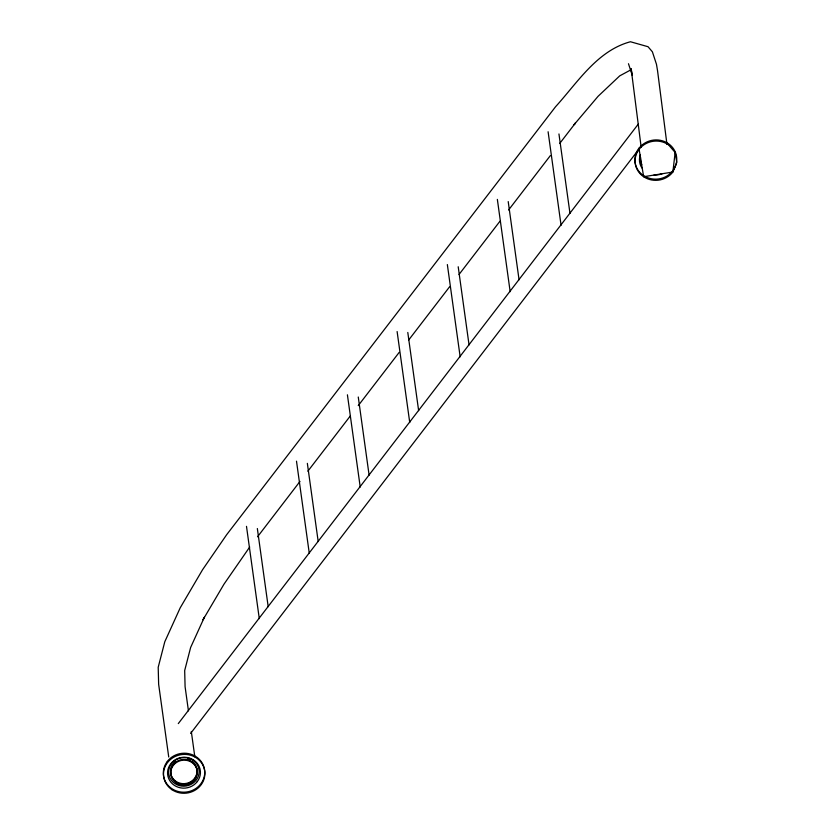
<?xml version="1.0" encoding="UTF-8"?>
<svg xmlns="http://www.w3.org/2000/svg" width="835" height="835" viewBox="0 0 835 835"><rect width="100%" height="100%" fill="white"/><g stroke="black" fill="none" stroke-linecap="round" stroke-linejoin="round"><path stroke-width="1.25" d="M668.344 144.632L675.139 152.45L672.874 172.031A20.896 19.602 -7.3 0 1 643.649 176.728A20.896 19.602 -7.3 0 1 639.088 149.361A20.896 19.602 -7.3 0 1 668.303 144.685M249.696 547.05L223.999 584.156L203.02 619.758L204.366 617.274L190.641 647.449L184.681 670.547L185.088 686.694L188.439 710.846M257.535 536.79L299.984 481.43M178.293 723.601L638.337 124.05M190.61 733.443L637.961 150.436M559.763 143.401L575.503 122.964L574.021 124.749L598.09 96.296L619.716 75.87L630.613 69.983M307.864 471.19L350.387 415.861M358.257 405.622L399.182 352.38M408.628 340.085L449.564 286.822M459.01 274.527L499.946 221.244M508.598 209.982L550.317 155.654M628.473 63.721L632.199 75.087L631.135 68.647L641.144 147.064M675.139 152.45L676.799 162.481L672.874 172.031L643.649 176.728L639.109 149.34M558.949 133.955L569.981 213.405M548.104 131.753L561.078 225.304M508.212 201.59L519.057 279.767M497.357 199.398L510.164 291.666M458.206 266.762L469.051 344.938M447.351 264.57L460.158 356.837M407.793 332.466L418.638 410.632M397.116 331.547L409.745 422.531M358.267 397.011L369.112 475.178M347.412 394.809L360.219 487.076M307.353 463.362L318.198 541.539M296.498 461.17L309.294 553.438M257.347 528.534L268.192 606.711M246.492 526.342L259.288 618.61M191.298 731.439L194.837 756.875M168.733 757.032L158.64 684.272L158.201 667.28L164.798 641.729L180.214 607.817L202.55 569.741L226.671 534.692L555.536 106.765C577.455 82.675 597.182 50.653 630.446 41.75L648.033 46.718L652.385 51.801L656.477 64.316L657.552 70.756L666.967 144.455M196.434 767.135A13.277 12.452 -7.3 0 1 194.513 778.387A13.277 12.452 -7.3 0 1 179.64 783.105A13.277 12.452 -7.3 0 1 170.528 771.331M192.52 761.624A13.277 12.452 -7.3 0 1 195.954 765.946M170.601 770.047A13.277 12.452 -7.3 0 1 172.469 764.881M173.064 764.025A13.277 12.452 -7.3 0 1 175.465 761.624M187.478 759.172A13.277 12.452 -7.3 0 1 190.704 760.455M167.324 761.489A20.718 19.424 -7.3 0 0 171.78 788.626A20.718 19.424 -7.3 0 0 200.724 783.95A20.718 19.424 -7.3 0 0 196.235 756.792A20.718 19.424 -7.3 0 0 167.271 761.457M641.75 164.693A15.249 14.299 -7.3 0 1 640.539 157.377M662.468 173.576A16.418 15.395 -7.3 0 1 654.066 174.932M641.969 168.023A16.418 15.395 -7.3 0 1 640.33 154.778M639.005 148.233A20.896 19.602 -7.3 0 1 668.209 143.516A20.896 19.602 -7.3 0 1 672.707 170.893M672.029 171.728A20.896 19.602 -7.3 0 1 643.524 175.538M643.482 175.59A20.896 19.602 -7.3 0 1 638.952 148.202M191.747 761.666A13.277 12.452 -7.3 0 0 173.189 764.662A13.277 12.452 -7.3 0 0 176.049 782.061A13.277 12.452 -7.3 0 0 194.607 779.065A13.277 12.452 -7.3 0 0 191.747 761.666M192.906 760.163A15.249 14.299 -7.3 0 0 171.603 763.607A15.249 14.299 -7.3 0 0 174.891 783.574A15.249 14.299 -7.3 0 0 196.194 780.13A15.249 14.299 -7.3 0 0 192.906 760.163M197.258 781.612A16.418 15.395 -7.3 0 0 193.699 760.09A16.418 15.395 -7.3 0 0 170.737 763.785A16.418 15.395 -7.3 0 0 174.317 785.328A16.418 15.395 -7.3 0 0 197.258 781.612M171.979 789.712A20.718 19.424 -7.3 0 0 204.784 775.631A20.718 19.424 -7.3 0 0 175.861 756.166A20.718 19.424 -7.3 0 0 171.979 789.712M176.154 782.844A13.277 12.473 -7.9 0 0 197.175 773.784A13.277 12.473 -7.9 0 0 178.638 761.301A13.277 12.473 -7.9 0 0 176.154 782.844"/></g></svg>
